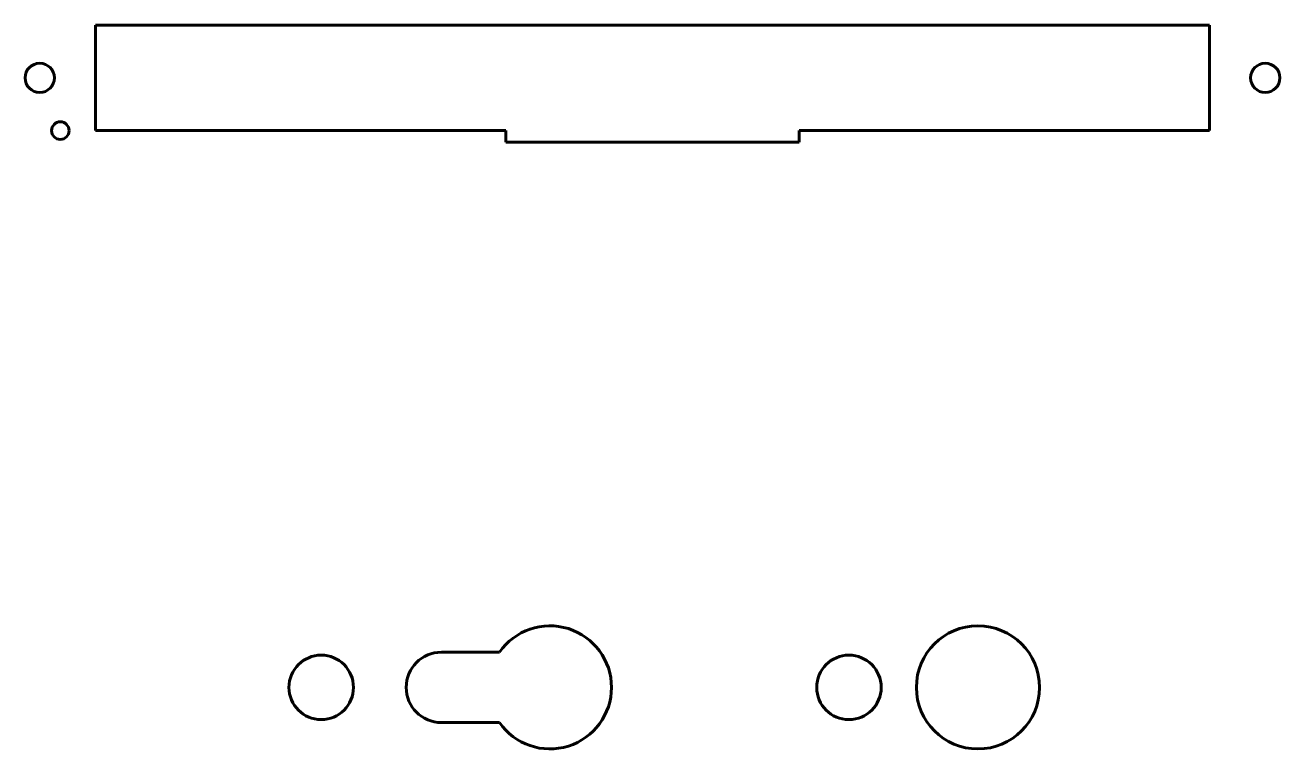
# Model space of a CAD drawing. Header units: millimetres. Extents: x 1737 to 1951, y 920 to 1044.
import ezdxf

# ---------------------------------------------------------------- set-up
doc = ezdxf.new("R2010")
doc.units = ezdxf.units.MM
doc.linetypes.add('K5LT32798', pattern=[0])
doc.linetypes.add('K5LT_BASIC', pattern=[0])

msp = doc.modelspace()

# ---------------------------------------------------------------- linework, layer by layer
at = {"color": 150, "linetype": 'K5LT_BASIC', "lineweight": 60, "true_color": 0x0080ff}
for p, q in [((1939.01, 1043.62), (1749.01, 1043.62)), ((1749.01, 1043.62), (1749.01, 1025.62)), ((1939.01, 1025.62), (1939.01, 1043.62)), ((1749.01, 1025.62), (1819.01, 1025.62)), ((1819.01, 1025.62), (1819.01, 1023.62)), ((1869.01, 1025.62), (1869.01, 1023.62)), ((1869.01, 1025.62), (1939.01, 1025.62)), ((1819.01, 1023.62), (1869.01, 1023.62))]:
    msp.add_line(p, q, dxfattribs=at)
at = {"color": 5, "linetype": 'K5LT32798', "lineweight": 60, "true_color": 0x0000ff}
for p, q in [((1808, 936.62), (1817.89, 936.62)), ((1808, 924.62), (1817.89, 924.62))]:
    msp.add_line(p, q, dxfattribs=at)
at = {"color": 150, "linetype": 'K5LT_BASIC', "lineweight": 60, "true_color": 0x0080ff}
for centre, radius in [((1739.51, 1034.62), 2.5), ((1948.51, 1034.62), 2.5), ((1743.01, 1025.62), 1.5), ((1787.51, 930.62), 5.5), ((1877.51, 930.62), 5.5)]:
    msp.add_circle(centre, radius, dxfattribs=at)
at = {"color": 5, "linetype": 'K5LT32798', "lineweight": 60, "true_color": 0x0000ff}
msp.add_circle((1899.51, 930.62), 10.5, dxfattribs=at)
for centre, radius, start, end in [((1826.51, 930.62), 10.5, 214.8499, 145.1501), ((1808, 930.62), 6, 90, 270)]:
    msp.add_arc(centre, radius, start, end, dxfattribs=at)

doc.saveas('drawing.dxf')
